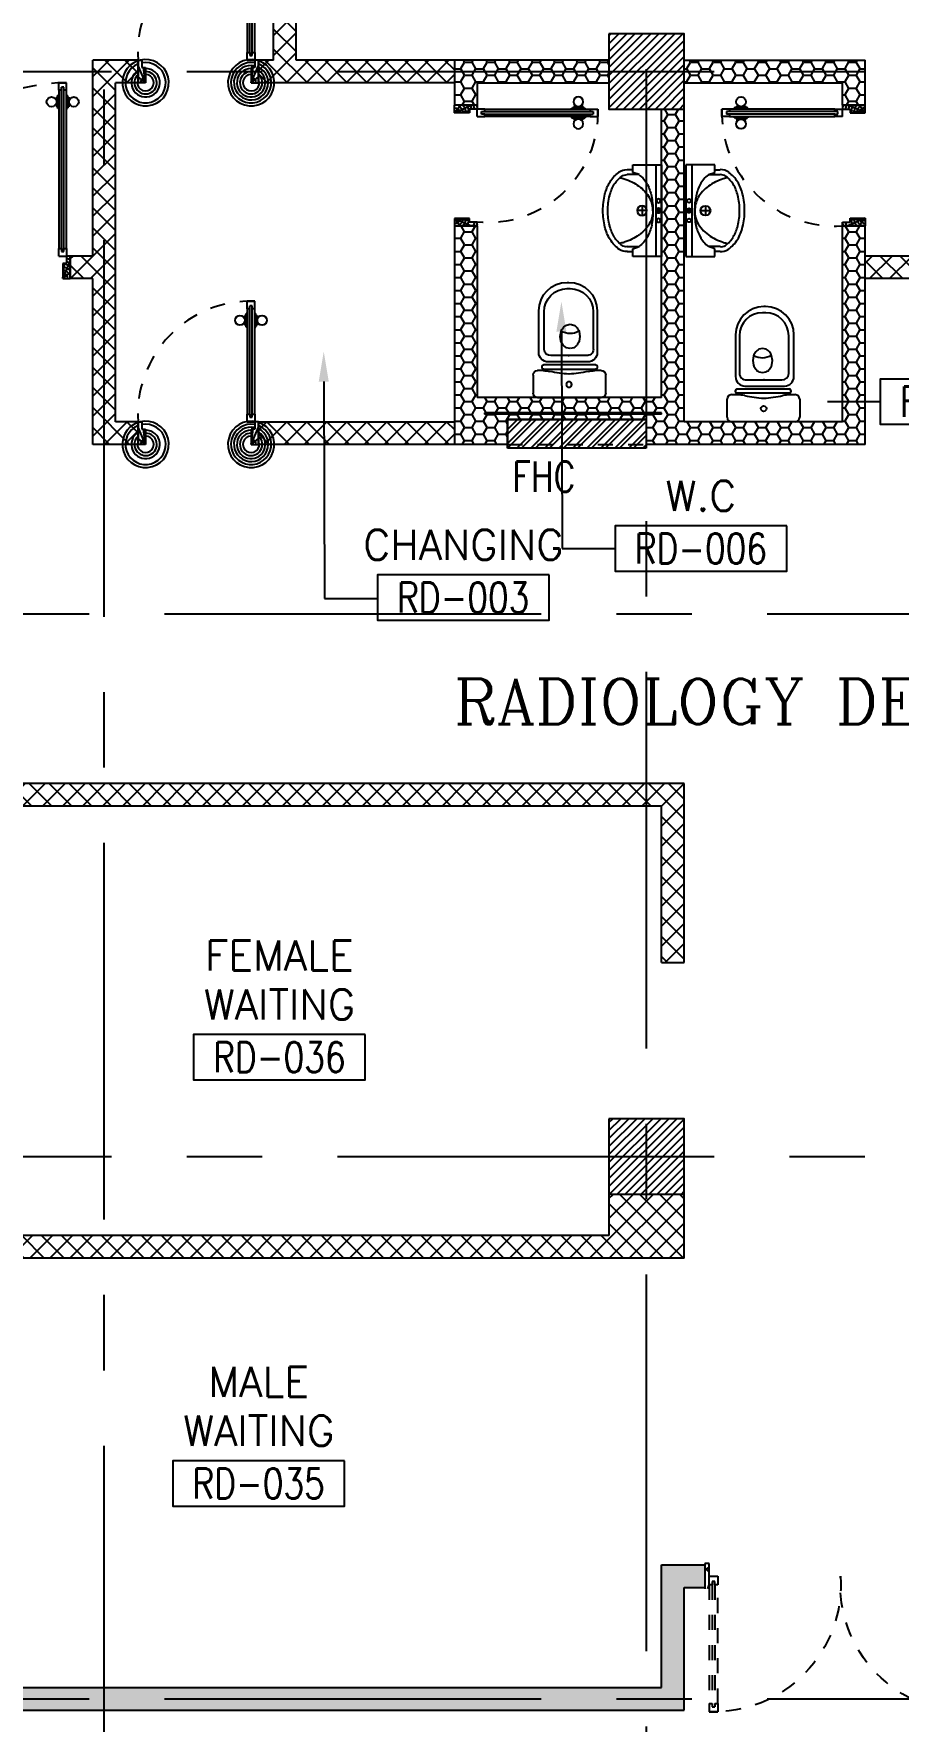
# Model space of a CAD drawing. Extents: x 417819.9 to 417911.9, y 43448 to 43539.2.
# Drawn here: x 417834.59 to 417840.33, y 43507.55 to 43518.74 of the extents above; entities that cross this region are included whole.
import ezdxf
from ezdxf.enums import TextEntityAlignment as Align

# ---------------------------------------------------------------- set-up
doc = ezdxf.new("R2010")
doc.units = 0
doc.header["$MEASUREMENT"] = 0
doc.linetypes.add('CENTERX2', pattern=[4, 2.5, -0.5, 0.5, -0.5])
doc.linetypes.add('HIDDEN', pattern=[0.375, 0.25, -0.125])
doc.layers.get('0').update_dxf_attribs({"linetype": 'CONTINUOUS'})
for name, color, linetype in [('AXES', 11, 'CENTERX2'), ('COL', 2, 'CONTINUOUS'), ('DOOR', 4, 'CONTINUOUS'), ('FHC', 2, 'CONTINUOUS'), ('HAT', 8, 'CONTINUOUS'), ('RM-BOX', 2, 'CONTINUOUS'), ('RM-IND', 5, 'CONTINUOUS'), ('RM-NAME', 2, 'CONTINUOUS'), ('RM-NO', 2, 'CONTINUOUS'), ('SHAFT', 7, 'CONTINUOUS'), ('SUNI-FUR', 3, 'CONTINUOUS'), ('WALL', 2, 'CONTINUOUS'), ('WallType', 11, 'CONTINUOUS'), ('WallType2', 3, 'CONTINUOUS')]:
    doc.layers.add(name, color=color, linetype=linetype)
doc.styles.add('ROMANC', font='romanc', dxfattribs={"height": 0.1})
doc.styles.add('ROMANS', font='ROMANS.shx', dxfattribs={"width": 0.6})
pattern_1 = [(45, (0, 0), (-0.066291260736, 0.066291260736), []), (135, (0, 0), (-0.066291260736, -0.066291260736), [])]
pattern_2 = [(0, (0, 0), (0.075, 0.04330127), [0.05, -0.1]), (120, (0, 0), (-0.074999999836, 0.043301270284), [0.05, -0.1]), (60, (0, 0), (1.64e-10, 0.086602540284), [-0.1, 0.05])]

# ---------------------------------------------------------------- blocks, each defined once
blk = doc.blocks.new('A$C7E3856AC')
at = {"layer": 'DOOR', "color": 0, "linetype": 'HIDDEN', "ltscale": 0.3}
for p, q in [((130.9, 800.4), (80.9, 800.4)), ((80.9, 750.4), (80.9, 800.4)), ((130.9, 800.4), (130.9, 750.4)), ((1580.9, 800.4), (1580.9, 750.4)), ((1630.9, 800.4), (1580.9, 800.4)), ((1630.9, 750.4), (1630.9, 800.4)), ((97.9, 750.4), (80.9, 750.4)), ((113.9, 770.4), (97.9, 770.4)), ((97.9, 770.4), (97.9, 750.4)), ((113.9, 750.4), (113.9, 770.4)), ((130.9, 750.4), (113.9, 750.4)), ((1580.9, 750.4), (1597.9, 750.4)), ((1597.9, 770.4), (1613.9, 770.4)), ((1597.9, 750.4), (1597.9, 770.4)), ((1613.9, 770.4), (1613.9, 750.4)), ((1613.9, 750.4), (1630.9, 750.4)), ((73.7, 160.2), (64.7, 160.2)), ((64.7, 95.4), (64.7, 160.2)), ((80.9, 172.8), (73.7, 172.8)), ((73.7, 172.8), (73.7, 82.8)), ((73.7, 95.4), (73.7, 160.2)), ((130.9, 172.8), (138.1, 172.8)), ((138.1, 172.8), (138.1, 82.8)), ((138.1, 160.2), (147.1, 160.2)), ((138.1, 95.4), (138.1, 160.2)), ((147.1, 95.4), (147.1, 160.2)), ((73.7, 95.4), (64.7, 95.4)), ((80.9, 82.8), (73.7, 82.8)), ((80.9, 50.4), (97.9, 50.4)), ((80.9, 50.4), (80.9, 0.4)), ((80.9, 0.4), (130.9, 0.4)), ((130.9, 0.4), (80.9, 0.4)), ((97.9, 50.4), (97.9, 30.4)), ((97.9, 30.4), (113.9, 30.4)), ((113.9, 50.4), (130.9, 50.4)), ((113.9, 50.4), (113.9, 30.4)), ((130.9, 82.8), (138.1, 82.8)), ((130.9, 50.4), (130.9, 0.4)), ((138.1, 95.4), (147.1, 95.4)), ((1597.9, 50.4), (1580.9, 50.4)), ((1580.9, 50.4), (1580.9, 0.4)), ((1630.9, 0.4), (1580.9, 0.4)), ((1580.9, 0.4), (1630.9, 0.4)), ((1597.9, 50.4), (1597.9, 30.4)), ((1613.9, 30.4), (1597.9, 30.4)), ((1630.9, 50.4), (1613.9, 50.4)), ((1613.9, 50.4), (1613.9, 30.4)), ((1630.9, 50.4), (1630.9, 0.4))]:
    blk.add_line(p, q, dxfattribs=at)
at = {"layer": 'DOOR', "linetype": 'HIDDEN', "ltscale": 0.3}
for p, q in [((80.9, 750.4), (80.9, 50.4)), ((97.9, 750.4), (97.9, 50.4)), ((113.9, 750.4), (113.9, 50.4)), ((130.9, 50.4), (130.9, 750.4)), ((1580.9, 50.4), (1580.9, 750.4)), ((1597.9, 750.4), (1597.9, 50.4)), ((1613.9, 750.4), (1613.9, 50.4)), ((1630.9, 750.4), (1630.9, 50.4))]:
    blk.add_line(p, q, dxfattribs=at)
at = {"layer": 'DOOR', "color": 0, "linetype": 'HIDDEN', "ltscale": 0.3}
for centre in [(32.4, 127.8), (179.5, 127.8)]:
    blk.add_circle(centre, 32.4, dxfattribs=at)
at = {"layer": 'DOOR', "linetype": 'HIDDEN', "ltscale": 0.3}
for centre, start, end in [((105.9, 751.6), 268.09382, 3.72494), ((1605.9, 751.6), 176.27506, 271.90618)]:
    blk.add_arc(centre, 751.6, start, end, dxfattribs=at)
blk = doc.blocks.new('*X106')
at = {"color": 0}
for p, q in [((31339, 55151), (31789, 55601)), ((31339, 55204), (31736, 55601)), ((31339, 55257), (31683, 55601)), ((31339, 55310), (31630, 55601)), ((31339, 55363), (31577, 55601)), ((31339, 55416), (31524, 55601)), ((31339, 55469), (31471, 55601)), ((31339, 55522), (31418, 55601)), ((31339, 55575), (31365, 55601)), ((31342, 55101), (31839, 55598)), ((31395, 55101), (31839, 55545)), ((31448, 55101), (31839, 55492)), ((31501, 55101), (31839, 55439)), ((31554, 55101), (31839, 55386)), ((31607, 55101), (31839, 55333)), ((31660, 55101), (31839, 55280)), ((31713, 55101), (31839, 55227)), ((31766, 55101), (31839, 55174)), ((31820, 55101), (31839, 55121))]:
    blk.add_line(p, q, dxfattribs=at)
blk = doc.blocks.new('COL50')
at = {"layer": 'COL'}
blk.add_lwpolyline([(-250, 250), (-250, -250), (250, -250), (250, 250)], close=True, dxfattribs=at)
blk = doc.blocks.new('DOOR100')
at = {"layer": 'DOOR', "color": 7, "linetype": 'ByBlock'}
for p, q in [((-75, 1250), (-75, 1300)), ((-75, 1300), (-25, 1300)), ((-25, 1300), (-75, 1300)), ((-58, 1250), (-75, 1250)), ((-58, 1250), (-58, 1270)), ((-42, 1270), (-58, 1270)), ((-42, 1250), (-42, 1270)), ((-25, 1250), (-42, 1250)), ((-25, 1250), (-25, 1300)), ((-91, 1205), (-91, 1140)), ((-82, 1205), (-91, 1205)), ((-82, 1140), (-91, 1140)), ((-82, 1128), (-82, 1218)), ((-75, 1218), (-82, 1218)), ((-82, 1205), (-82, 1140)), ((-75, 1128), (-82, 1128)), ((-25, 1218), (-18, 1218)), ((-25, 1128), (-18, 1128)), ((-18, 1128), (-18, 1218)), ((-18, 1205), (-18, 1140)), ((-18, 1205), (-9, 1205)), ((-18, 1140), (-9, 1140)), ((-9, 1205), (-9, 1140)), ((-1200, 0), (-1200, 150)), ((-1200, 150), (-1175, 150)), ((-1200, 150), (-1200, 0)), ((-1150, 0), (-1200, 114)), ((-1175, 150), (-1175, 100)), ((-75, 200), (-58, 200)), ((-75, 150), (-75, 200)), ((-75, 150), (-25, 150)), ((-58, 200), (-58, 180)), ((-58, 180), (-42, 180)), ((-50, 0), (0, 114)), ((-42, 200), (-25, 200)), ((-42, 180), (-42, 200)), ((-25, 200), (-25, 150)), ((0, 150), (-25, 150)), ((-25, 150), (-25, 100)), ((0, 0), (0, 150)), ((0, 150), (0, 0)), ((-1150, 0), (-1200, 40)), ((-1150, 0), (-1200, 0)), ((-1175, 100), (-1150, 100)), ((-1150, 0), (-1163, 100)), ((-1150, 100), (-1150, 0)), ((-50, 100), (-50, 0)), ((-50, 0), (-37, 100)), ((-25, 100), (-50, 100)), ((-50, 0), (0, 40)), ((-50, 0), (0, 0))]:
    blk.add_line(p, q, dxfattribs=at)
at = {"layer": 'DOOR', "linetype": 'ByBlock'}
for p, q in [((-75, 1250), (-75, 200)), ((-58, 200), (-58, 1250)), ((-42, 200), (-42, 1250)), ((-25, 200), (-25, 1250))]:
    blk.add_line(p, q, dxfattribs=at)
at = {"layer": 'DOOR', "color": 7, "linetype": 'ByBlock'}
for centre in [(-124, 1173), (24, 1173)]:
    blk.add_circle(centre, 32.4, dxfattribs=at)
at = {"layer": 'DOOR', "linetype": 'HIDDEN', "ltscale": 0.5}
blk.add_arc((-25, 150), 1150, 90, 180, dxfattribs=at)
at = {"layer": 'DOOR', "color": 7, "linetype": 'ByBlock'}
for centre, radius, start, end in [((-1150, 0), 154, 103.7142, 108.8947), ((-1150, 0), 134, 100.72, 111.8402), ((-50, 0), 134, 68.1598, 79.28), ((-50, 0), 154, 71.1053, 76.2858), ((-1150, 0), 94.4, 90, 121.9818), ((-1150, 0), 74.4, 90, 132.2236), ((-1150, 0), 54.4, 90, 156.7926), ((-1150, 0), 34.4, 90, 180), ((-1150, 0), 14.4, 90, 180), ((-50, 0), 94.4, 58.0182, 90), ((-50, 0), 74.4, 47.7764, 90), ((-50, 0), 54.4, 23.2074, 90), ((-50, 0), 34.4, 0, 90), ((-50, 0), 14.4, 0, 90), ((-50, 0), 114, 64.0838, 77.3774)]:
    blk.add_arc(centre, radius, start, end, dxfattribs=at)
blk = doc.blocks.new('A$C49F1192B')
at = {"layer": 'DOOR', "color": 0, "linetype": 'ByBlock', "xscale": -1, "rotation": 270}
blk.add_blockref('DOOR100', (0, 1200), dxfattribs=at)
blk = doc.blocks.new('A$C09EF76E8')
at = {"layer": 'DOOR', "color": 0, "linetype": 'ByBlock'}
for p, q in [((777, 950), (727, 950)), ((727, 950), (777, 950)), ((727, 900), (727, 950)), ((744, 900), (727, 900)), ((760, 920), (744, 920)), ((744, 900), (744, 920)), ((760, 900), (760, 920)), ((777, 900), (760, 900)), ((777, 900), (777, 950)), ((719, 855), (710, 855)), ((710, 855), (710, 790)), ((719, 790), (710, 790)), ((727, 868), (719, 868)), ((719, 778), (719, 868)), ((719, 855), (719, 790)), ((777, 868), (784, 868)), ((784, 778), (784, 868)), ((784, 855), (793, 855)), ((784, 855), (784, 790)), ((784, 790), (793, 790)), ((793, 855), (793, 790)), ((727, 778), (719, 778)), ((777, 778), (784, 778)), ((2, 0), (2, 150)), ((2, 150), (27, 150)), ((2, 150), (2, 0)), ((27, 150), (27, 100)), ((727, 150), (727, 200)), ((727, 200), (744, 200)), ((727, 150), (777, 150)), ((744, 200), (744, 180)), ((744, 180), (760, 180)), ((760, 180), (760, 200)), ((760, 200), (777, 200)), ((777, 200), (777, 150)), ((777, 150), (777, 100)), ((802, 150), (777, 150)), ((802, 150), (802, 0)), ((27, 100), (52, 100)), ((52, 100), (52, 0)), ((777, 100), (752, 100)), ((752, 100), (752, 0)), ((52, 0), (2, 0)), ((752, 0), (802, 0))]:
    blk.add_line(p, q, dxfattribs=at)
at = {"layer": 'DOOR', "linetype": 'ByBlock'}
for p, q in [((727, 900), (727, 200)), ((744, 200), (744, 900)), ((760, 200), (760, 900)), ((777, 200), (777, 900)), ((802, 0), (802, 150))]:
    blk.add_line(p, q, dxfattribs=at)
at = {"layer": 'DOOR', "color": 9, "linetype": 'ByBlock'}
for p, q in [((52, 0), (2, 114)), ((752, 0), (802, 114)), ((52, 0), (2, 40)), ((52, 0), (38, 100)), ((752, 0), (765, 100)), ((752, 0), (802, 40))]:
    blk.add_line(p, q, dxfattribs=at)
at = {"layer": 'DOOR', "color": 0, "linetype": 'ByBlock'}
for centre in [(678, 823), (825, 823)]:
    blk.add_circle(centre, 32.4, dxfattribs=at)
at = {"layer": 'DOOR', "linetype": 'HIDDEN', "ltscale": 0.5}
blk.add_arc((752, 199), 752, 88.0938, 183.7249, dxfattribs=at)
at = {"layer": 'DOOR', "color": 9, "linetype": 'ByBlock'}
for centre, radius, start, end in [((52, 0), 154, 103.7142, 108.8947), ((52, 0), 134, 100.72, 111.8402), ((752, 0), 134, 68.1598, 79.28), ((752, 0), 154, 71.1053, 76.2858), ((52, 0), 94.4, 90, 121.9818), ((52, 0), 74.4, 90, 132.2236), ((52, 0), 54.4, 90, 156.7926), ((52, 0), 34.4, 90, 180), ((52, 0), 14.4, 90, 180), ((752, 0), 94.4, 58.0182, 90), ((752, 0), 74.4, 47.7764, 90), ((752, 0), 54.4, 23.2074, 90), ((752, 0), 34.4, 0, 90), ((752, 0), 14.4, 0, 90), ((752, 0), 114, 64.0838, 77.3774)]:
    blk.add_arc(centre, radius, start, end, dxfattribs=at)
blk = doc.blocks.new('*X109')
at = {"color": 0}
for p, q in [((31339, 62310), (31830, 62801)), ((31339, 62364), (31777, 62801)), ((31339, 62417), (31724, 62801)), ((31339, 62470), (31671, 62801)), ((31339, 62523), (31618, 62801)), ((31339, 62576), (31565, 62801)), ((31339, 62629), (31512, 62801)), ((31339, 62682), (31458, 62801)), ((31339, 62735), (31405, 62801)), ((31339, 62788), (31352, 62801)), ((31383, 62301), (31839, 62757)), ((31436, 62301), (31839, 62704)), ((31489, 62301), (31839, 62651)), ((31542, 62301), (31839, 62598)), ((31595, 62301), (31839, 62545)), ((31648, 62301), (31839, 62492)), ((31701, 62301), (31839, 62439)), ((31754, 62301), (31839, 62386)), ((31807, 62301), (31839, 62333))]:
    blk.add_line(p, q, dxfattribs=at)
blk = doc.blocks.new('RM1')
at = {"layer": 'RM-BOX'}
blk.add_lwpolyline([(570, -200), (-570, -200), (-570, -500), (570, -500)], close=True, dxfattribs=at)
at = {"layer": 'RM-NAME', "style": 'ROMANS'}
for tag, p in [('ROOMNAME1', (0, 324)), ('ROOMNAME2', (0, 0))]:
    blk.add_attdef(tag, text='', height=200, dxfattribs=at).set_placement(p, align=Align.MIDDLE)
at = {"layer": 'RM-NO', "style": 'ROMANS', "width": 0.8}
blk.add_attdef('ROOMNO', text='', height=200, dxfattribs=at).set_placement((0, -350), align=Align.MIDDLE)
blk = doc.blocks.new('A$C3CD36B94')
at = {"layer": 'DOOR', "color": 0, "linetype": 'ByBlock'}
for p, q in [((106, 950), (56, 950)), ((56, 800), (56, 950)), ((106, 850), (106, 950)), ((806, 950), (856, 950)), ((806, 850), (806, 950)), ((856, 800), (856, 950)), ((856, 950), (856, 800)), ((56, 800), (81, 800)), ((81, 850), (106, 850)), ((81, 800), (81, 850)), ((131, 800), (81, 800)), ((81, 750), (81, 800)), ((131, 800), (131, 750)), ((831, 850), (806, 850)), ((831, 800), (831, 850)), ((856, 800), (831, 800)), ((98, 750), (81, 750)), ((114, 770), (98, 770)), ((98, 770), (98, 750)), ((114, 750), (114, 770)), ((131, 750), (114, 750)), ((65, 95), (65, 160)), ((74, 160), (65, 160)), ((74, 173), (74, 83)), ((81, 173), (74, 173)), ((74, 95), (74, 160)), ((131, 173), (138, 173)), ((138, 173), (138, 83)), ((138, 95), (138, 160)), ((138, 160), (147, 160)), ((147, 95), (147, 160)), ((74, 95), (65, 95)), ((81, 83), (74, 83)), ((81, 50), (81, 0)), ((81, 50), (98, 50)), ((131, 0), (81, 0)), ((81, 0), (131, 0)), ((98, 50), (98, 30)), ((98, 30), (114, 30)), ((114, 50), (114, 30)), ((114, 50), (131, 50)), ((131, 83), (138, 83)), ((131, 50), (131, 0)), ((138, 95), (147, 95))]:
    blk.add_line(p, q, dxfattribs=at)
at = {"layer": 'DOOR', "color": 9, "linetype": 'ByBlock'}
for p, q in [((106, 950), (56, 910)), ((106, 950), (56, 837)), ((106, 950), (93, 850)), ((806, 950), (819, 850)), ((806, 950), (856, 837)), ((806, 950), (856, 910))]:
    blk.add_line(p, q, dxfattribs=at)
at = {"layer": 'DOOR', "linetype": 'ByBlock'}
for p, q in [((81, 750), (81, 50)), ((98, 750), (98, 50)), ((114, 750), (114, 50)), ((131, 50), (131, 750))]:
    blk.add_line(p, q, dxfattribs=at)
at = {"layer": 'DOOR', "color": 0, "linetype": 'ByBlock'}
for centre in [(32, 128), (179, 128)]:
    blk.add_circle(centre, 32.4, dxfattribs=at)
at = {"layer": 'DOOR', "color": 9, "linetype": 'ByBlock'}
for centre, radius, start, end in [((106, 950), 54.4, 203.2074, 270), ((106, 950), 34.4, 180, 270), ((106, 950), 14.4, 180, 270), ((806, 950), 34.4, 270, 0), ((806, 950), 14.4, 270, 0), ((806, 950), 54.4, 270, 336.7926), ((106, 950), 74.4, 227.7764, 270), ((106, 950), 94.4, 238.0182, 270), ((106, 950), 114, 244.0838, 257.3774), ((106, 950), 134, 248.1598, 259.28), ((106, 950), 154, 251.1053, 256.2858), ((806, 950), 74.4, 270, 312.2236), ((806, 950), 94.4, 270, 301.9818), ((806, 950), 134, 280.72, 291.8402), ((806, 950), 154, 283.7142, 288.8947)]:
    blk.add_arc(centre, radius, start, end, dxfattribs=at)
at = {"layer": 'DOOR', "linetype": 'HIDDEN', "ltscale": 0.5}
blk.add_arc((106, 729), 729, 268.0335, 5.6617, dxfattribs=at)
blk = doc.blocks.new('2')
at = {"layer": 'SUNI-FUR', "linetype": 'Continuous'}
for p, q in [((0.016, 0.724), (-0.003, 0.724)), ((0.014, 0.765), (0.004, 0.765)), ((-0.185, 0.576), (-0.185, 0.3)), ((-0.159, 0.57), (-0.159, 0.32)), ((0.168, 0.32), (0.168, 0.57)), ((0.203, 0.3), (0.203, 0.576)), ((-0.005, 0.487), (-0.029, 0.481)), ((0.019, 0.481), (-0.005, 0.487)), ((-0.065, 0.438), (-0.07, 0.406)), ((-0.07, 0.406), (-0.065, 0.375)), ((0.06, 0.406), (0.055, 0.438)), ((0.057, 0.377), (0.06, 0.406)), ((-0.122, 0.237), (0.009, 0.237)), ((-0.113, 0.279), (0.008, 0.279)), ((-0.029, 0.331), (-0.005, 0.326)), ((-0.005, 0.326), (0.019, 0.331)), ((0.001, 0.279), (0.123, 0.279)), ((0.008, 0.279), (0.001, 0.279)), ((0.009, 0.237), (0.14, 0.237)), ((-0.241, 0.03), (-0.241, 0.15)), ((-0.211, 0.18), (-0.17, 0.18)), ((-0.186, 0.199), (-0.186, 0.208)), ((-0.176, 0.218), (0.172, 0.218)), ((0.172, 0.189), (-0.176, 0.189)), ((0.174, 0.18), (0.211, 0.18)), ((0.174, 0.18), (0.174, 0.18)), ((0.182, 0.208), (0.182, 0.199)), ((0.241, 0.15), (0.241, 0.03)), ((0.211, 0), (-0.211, 0))]:
    blk.add_line(p, q, dxfattribs=at)
blk.add_circle((0.002, 0.087), 0.0184, dxfattribs=at)
for centre, radius, start, end in [((0.004, 0.576), 0.189, 90, 180), ((-0.005, 0.57), 0.154, 90, 180), ((0.014, 0.576), 0.189, 0, 90), ((0.014, 0.57), 0.154, 0, 90), ((0.013, 0.412), 0.082, 141.0758, 161.504), ((0.002, 0.421), 0.0682, 117.1532, 141.0758), ((-0.012, 0.421), 0.0682, 38.9242, 62.8468), ((-0.023, 0.412), 0.082, 18.496, 38.9242), ((0.013, 0.401), 0.082, 198.496, 218.9242), ((-0.007, 0.537), 0.112, 239.4234, 302.9162), ((0.002, 0.392), 0.0682, 218.9242, 242.8468), ((-0.012, 0.392), 0.0682, 297.1532, 321.0758), ((-0.029, 0.406), 0.0901, 321.0758, 341.504), ((-0.122, 0.3), 0.063, 180, 270), ((-0.116, 0.322), 0.0432, 183.5129, 273.5129), ((0.125, 0.322), 0.0432, 266.4871, 356.4871), ((0.14, 0.3), 0.063, 270, 0), ((-0.211, 0.15), 0.03, 90, 180), ((-0.176, 0.208), 0.01, 90, 180), ((-0.176, 0.199), 0.01, 180, 270), ((-0.201, -0.252), 0.433, 79.7535, 85.8109), ((0.075, 1.126), 0.973, 258.1938, 265.7347), ((-0.07, 1.126), 0.973, 274.2653, 281.8062), ((0.206, -0.252), 0.433, 94.1891, 100.2465), ((0.172, 0.208), 0.01, 0, 90), ((0.172, 0.199), 0.01, 270, 0), ((0.211, 0.15), 0.03, 0, 90), ((-0.211, 0.03), 0.03, 180, 270), ((0.211, 0.03), 0.03, 270, 0)]:
    blk.add_arc(centre, radius, start, end, dxfattribs=at)
blk = doc.blocks.new('3')
at = {"layer": 'SUNI-FUR', "linetype": 'Continuous'}
for p, q in [((-0.304, 0), (-0.304, -0.192)), ((0.304, 0), (-0.304, 0)), ((0.304, -0.192), (0.304, 0)), ((0.304, -0.039), (-0.304, -0.039)), ((0.016, -0.021), (-0.015, -0.021)), ((0, -0.005), (0, -0.037)), ((0, -0.098), (0, -0.162)), ((-0.304, -0.192), (-0.254, -0.192)), ((-0.271, -0.228), (-0.271, -0.192)), ((-0.254, -0.192), (-0.239, -0.15)), ((-0.239, -0.228), (-0.239, -0.15)), ((0.032, -0.13), (-0.032, -0.13)), ((0.239, -0.15), (0.254, -0.192)), ((0.239, -0.15), (0.239, -0.228)), ((0.254, -0.192), (0.304, -0.192)), ((0.271, -0.192), (0.271, -0.228))]:
    blk.add_line(p, q, dxfattribs=at)
for centre, radius in [((-0.065, -0.021), 0.0124), ((0, -0.13), 0.0325), ((0, -0.021), 0.0155), ((0.065, -0.021), 0.0124)]:
    blk.add_circle(centre, radius, dxfattribs=at)
for centre, radius, start, end in [((-0.085, -0.267), 0.193, 117.0377, 142.6695), ((-0.028, -0.365), 0.307, 103.0865, 118.1878), ((0.054, -0.312), 0.27, 118.7422, 143.0578), ((-0.008, -0.528), 0.47, 89.0532, 100.9895), ((-0.012, -0.189), 0.13, 84.8536, 119.4454), ((0, -0.527), 0.469, 78.0637, 90), ((0.003, -0.228), 0.168, 61.4441, 91.1678), ((-0.04, -0.297), 0.25, 35.9608, 60.2764), ((0.034, -0.367), 0.306, 62.9623, 78.0637), ((0.085, -0.267), 0.193, 37.3305, 62.9623), ((0.104, -0.343), 0.328, 144.0392, 163.2739), ((-0.104, -0.343), 0.328, 16.7261, 35.9608), ((-0.191, -0.235), 0.0807, 174.5539, 214.673), ((-0.083, -0.16), 0.212, 214.673, 239.0867), ((-0.187, -0.234), 0.0525, 173.0893, 213.2084), ((-0.083, -0.16), 0.18, 214.673, 239.0867), ((0.204, -0.373), 0.433, 163.2739, 167.375), ((-0.035, -0.081), 0.272, 239.0867, 256.0699), ((0.035, -0.081), 0.272, 283.9301, 300.9133), ((0.089, -0.171), 0.167, 300.9133, 325.327), ((0.089, -0.171), 0.2, 300.9133, 325.327), ((-0.204, -0.373), 0.433, 12.7359, 16.7261), ((0.171, -0.228), 0.068, 325.327, 0), ((0.171, -0.228), 0.101, 325.327, 0), ((-0.035, -0.081), 0.305, 239.0867, 256.0699), ((0, 0.062), 0.452, 256.0699, 270), ((0, 0.062), 0.419, 256.0699, 270), ((0, 0.062), 0.419, 270, 283.9301), ((0, 0.062), 0.452, 270, 283.9301), ((0.035, -0.081), 0.305, 283.9301, 300.9133)]:
    blk.add_arc(centre, radius, start, end, dxfattribs=at)

msp = doc.modelspace()

# ---------------------------------------------------------------- hatches: boundary and pattern name
at = {"layer": 'FHC', "linetype": 'ByBlock', "ltscale": 0.3}
h = msp.add_hatch(dxfattribs=at)
h.set_pattern_fill('ANSI32', color=11, scale=175, style=0)
h.set_pattern_definition([(44.999998, (417605.53738, 43484.94332), (-0.046403885, 0.046403882), []), (44.999998, (417605.56832, 43484.94332), (-0.046403885, 0.046403882), [])])
h.paths.add_polyline_path([(417838.6536, 43515.9943), (417838.6536, 43516.1843), (417837.7336, 43516.1843), (417837.7336, 43515.9943)])
h.paths.add_polyline_path([(417837.521, 43515.5732), (417837.521, 43515.994), (417837.7835, 43515.994), (417837.7835, 43515.5732)], flags=9)
at = {"layer": 'WallType'}
h = msp.add_hatch(dxfattribs=at)
h.set_pattern_fill('ANSI37', color=256, scale=0.75, style=0)
h.set_pattern_definition(pattern_1)
h.paths.add_polyline_path([(417836.3316, 43520.3693), (417836.1816, 43520.3693), (417836.1816, 43518.5693), (417836.0816, 43518.5693), (417836.0816, 43518.4193), (417837.3816, 43518.4193), (417837.3816, 43518.5693), (417836.3316, 43518.5693)])
h = msp.add_hatch(dxfattribs=at)
h.set_pattern_fill('ANSI37', color=256, scale=0.75, style=0)
h.set_pattern_definition(pattern_1)
h.paths.add_polyline_path([(417835.1316, 43518.4193), (417835.2816, 43518.4193), (417835.2816, 43518.5693), (417834.9816, 43518.5693), (417834.9816, 43517.2693), (417834.8316, 43517.2693), (417834.8316, 43517.1193), (417834.9816, 43517.1193), (417834.9816, 43516.0193), (417835.2816, 43516.0193), (417835.2816, 43516.1693), (417835.1316, 43516.1693)])
h = msp.add_hatch(dxfattribs=at)
h.set_pattern_fill('ANSI37', color=256, scale=0.75, style=0)
h.set_pattern_definition(pattern_1)
h.paths.add_polyline_path([(417840.6816, 43517.2693), (417840.1066, 43517.2693), (417840.1066, 43517.1193), (417840.6816, 43517.1193)])
h = msp.add_hatch(dxfattribs=at)
h.set_pattern_fill('ANSI37', color=256, scale=0.75, style=0)
h.set_pattern_definition(pattern_1)
h.paths.add_polyline_path([(417836.5151, 43516.1693), (417836.0816, 43516.1693), (417836.0816, 43516.0193), (417836.5156, 43516.0193)])
h.paths.add_polyline_path([(417837.3816, 43516.1693), (417836.5151, 43516.1693), (417836.5156, 43516.0193), (417837.3816, 43516.0193)])
h = msp.add_hatch(dxfattribs=at)
h.set_pattern_fill('ANSI37', color=256, scale=0.75, style=0)
h.set_pattern_definition(pattern_1)
h.paths.add_polyline_path([(417838.9066, 43513.7693), (417834.1466, 43513.7693), (417834.1466, 43513.6193), (417838.7566, 43513.6193), (417838.7566, 43512.5818), (417838.9066, 43512.5818)])
h.paths.add_polyline_path([(417838.9066, 43511.0443), (417838.4066, 43511.0443), (417838.4066, 43510.7693), (417834.1466, 43510.7693), (417834.1466, 43510.6193), (417838.9066, 43510.6193)])
at = {"layer": 'WallType2'}
h = msp.add_hatch(dxfattribs=at)
h.set_pattern_fill('HONEY', color=256, scale=0.4, style=0)
h.set_pattern_definition(pattern_2)
h.paths.add_polyline_path([(417838.4066, 43518.5693), (417837.3816, 43518.5693), (417837.3816, 43518.2693), (417837.5316, 43518.2693), (417837.5316, 43518.4193), (417838.4066, 43518.4193)])
h.paths.add_polyline_path([(417840.1066, 43518.5693), (417838.9066, 43518.5693), (417838.9066, 43518.4193), (417839.9566, 43518.4193), (417839.9566, 43518.2693), (417840.1066, 43518.2693)])
h = msp.add_hatch(dxfattribs=at)
h.set_pattern_fill('HONEY', color=256, scale=0.4, style=0)
h.set_pattern_definition(pattern_2)
h.paths.add_polyline_path([(417838.9066, 43518.2443), (417838.7566, 43518.2443), (417838.7566, 43516.3293), (417838.093, 43516.3293), (417838.0934, 43516.2293), (417838.7566, 43516.2293), (417838.7566, 43516.2193), (417838.0934, 43516.2193), (417838.0935, 43516.1843), (417838.6536, 43516.1843), (417838.6536, 43516.0193), (417840.1066, 43516.0193), (417840.1066, 43516.303), (417839.9566, 43516.303), (417839.9566, 43516.1693), (417838.9066, 43516.1693)])
h.paths.add_polyline_path([(417840.1066, 43517.2693), (417840.1066, 43517.4693), (417839.9566, 43517.4693), (417839.9566, 43516.303), (417840.1066, 43516.303)], flags=17)
h.paths.add_polyline_path([(417837.5316, 43517.4693), (417837.3816, 43517.4693), (417837.3816, 43516.0193), (417837.7336, 43516.0193), (417837.7336, 43516.1843), (417838.0935, 43516.1843), (417838.0934, 43516.2193), (417837.5816, 43516.2193), (417837.5816, 43516.2293), (417838.0934, 43516.2293), (417838.093, 43516.3293), (417837.9328, 43516.3293), (417837.5316, 43516.3293)])
h = msp.add_hatch(dxfattribs=at)
h.set_pattern_fill('HONEY', color=256, scale=0.4, style=0)
h.set_pattern_definition(pattern_2)
h.paths.add_polyline_path([(417838.9066, 43508.4327), (417839.0441, 43508.4327), (417839.0441, 43508.5827), (417838.7566, 43508.5827), (417838.7566, 43507.7693), (417834.1466, 43507.7693), (417834.1466, 43509.5693), (417833.9966, 43509.5693), (417833.9966, 43507.7693), (417831.7066, 43507.7693), (417831.7066, 43508.8943), (417831.5566, 43508.8943), (417831.5566, 43507.6193), (417832.3066, 43507.6193), (417838.9066, 43507.6193)])

# ---------------------------------------------------------------- linework, layer by layer
at = {"layer": 'AXES'}
for p, q in [((417838.6566, 43460.01), (417838.6566, 43538.4875)), ((417835.0566, 43466.8743), (417835.0566, 43525.6943)), ((417820.6052, 43518.4943), (417889.6966, 43518.4943)), ((417831.4566, 43514.8943), (417889.6966, 43514.8943)), ((417820.6052, 43511.2943), (417889.6966, 43511.2943)), ((417831.4566, 43507.6943), (417889.6966, 43507.6943))]:
    msp.add_line(p, q, dxfattribs=at)
at = {"layer": 'DOOR', "color": 0, "linetype": 'ByBlock'}
for p, q in [((417839.0722, 43508.592), (417839.0441, 43508.592)), ((417839.0441, 43508.592), (417839.0441, 43508.4233)), ((417839.0722, 43508.4233), (417839.0722, 43508.592))]:
    msp.add_line(p, q, dxfattribs=at)
at = {"layer": 'DOOR', "color": 9, "linetype": 'ByBlock'}
msp.add_line((417839.0722, 43508.5695), (417839.0441, 43508.5469), dxfattribs=at)
for centre, radius, start, end in [((417839.1004, 43508.592), 0.0612, 203.20738, 242.64242), ((417839.1004, 43508.4233), 0.0387, 136.61069, 180)]:
    msp.add_arc(centre, radius, start, end, dxfattribs=at)
at = {"layer": 'FHC', "linetype": 'ByBlock', "ltscale": 0.3}
for p, q in [((417837.7336, 43516.1843), (417838.6536, 43516.1843)), ((417837.7336, 43515.9943), (417837.7336, 43516.1843)), ((417838.6536, 43516.1843), (417838.6536, 43515.9943)), ((417838.6536, 43515.9943), (417837.7336, 43515.9943))]:
    msp.add_line(p, q, dxfattribs=at)
at = {"layer": 'RM-IND'}
for p, q in [((417838.0915, 43516.7675), (417838.0965, 43515.3277)), ((417836.5142, 43516.4357), (417836.5191, 43514.9959)), ((417839.8563, 43516.303), (417840.2075, 43516.303)), ((417838.0965, 43515.3277), (417838.4476, 43515.3277)), ((417836.5191, 43514.9959), (417836.8703, 43514.9959))]:
    msp.add_line(p, q, dxfattribs=at)
for points in [[(417838.0582, 43516.7675), (417838.1248, 43516.7675), (417838.0915, 43516.9675)], [(417836.4808, 43516.4357), (417836.5475, 43516.4357), (417836.5142, 43516.6357)]]:
    msp.add_solid(points, dxfattribs=at)
at = {"layer": 'WALL'}
for p, q in [((417836.1816, 43518.5693), (417836.1816, 43520.3693)), ((417836.3316, 43518.5693), (417836.3316, 43520.3693)), ((417835.2816, 43518.5693), (417834.9816, 43518.5693)), ((417834.9816, 43517.2693), (417834.9816, 43518.5693)), ((417835.2816, 43518.5693), (417835.2816, 43518.4193)), ((417836.0816, 43518.5693), (417836.0816, 43518.4193)), ((417836.1816, 43518.5693), (417836.0816, 43518.5693)), ((417838.4066, 43518.5693), (417836.3316, 43518.5693)), ((417837.3816, 43518.5693), (417837.3816, 43518.2693)), ((417838.9066, 43518.5693), (417840.1066, 43518.5693)), ((417840.1066, 43518.2693), (417840.1066, 43518.5693)), ((417835.2816, 43518.4193), (417835.1316, 43518.4193)), ((417835.1316, 43516.1693), (417835.1316, 43518.4193)), ((417837.3816, 43518.4193), (417836.0816, 43518.4193)), ((417837.5316, 43518.4193), (417837.5316, 43518.2693)), ((417837.5316, 43518.4193), (417838.4066, 43518.4193)), ((417838.9066, 43518.4193), (417839.9566, 43518.4193)), ((417839.9566, 43518.2693), (417839.9566, 43518.4193)), ((417837.5316, 43518.2693), (417837.3816, 43518.2693)), ((417838.7566, 43516.3293), (417838.7566, 43518.2443)), ((417838.9066, 43516.1693), (417838.9066, 43518.2443)), ((417839.9566, 43518.2693), (417840.1066, 43518.2693)), ((417839.9566, 43518.2693), (417840.1066, 43518.2693)), ((417837.5316, 43517.4693), (417837.3816, 43517.4693)), ((417837.3816, 43517.4693), (417837.3816, 43516.0193)), ((417837.5316, 43517.4693), (417837.5316, 43516.3293)), ((417839.9566, 43517.4693), (417840.1066, 43517.4693)), ((417839.9566, 43516.1693), (417839.9566, 43517.4693)), ((417839.9566, 43517.4693), (417840.1066, 43517.4693)), ((417840.1066, 43517.2693), (417840.1066, 43517.4693)), ((417834.9816, 43517.2693), (417834.8316, 43517.2693)), ((417834.8316, 43517.2693), (417834.8316, 43517.1193)), ((417840.6816, 43517.2693), (417840.1066, 43517.2693)), ((417840.1066, 43516.0193), (417840.1066, 43517.2693)), ((417834.9816, 43517.1193), (417834.8316, 43517.1193)), ((417834.9816, 43516.0193), (417834.9816, 43517.1193)), ((417840.6816, 43517.1193), (417840.1066, 43517.1193)), ((417838.7566, 43516.3293), (417837.5316, 43516.3293)), ((417838.7566, 43516.2293), (417837.5816, 43516.2293)), ((417837.5816, 43516.2293), (417837.5816, 43516.2193)), ((417838.7566, 43516.2193), (417837.5816, 43516.2193)), ((417838.7566, 43516.2193), (417838.7566, 43516.2293)), ((417835.2816, 43516.1693), (417835.1316, 43516.1693)), ((417835.2816, 43516.1693), (417835.2816, 43516.0193)), ((417836.0816, 43516.1693), (417837.3816, 43516.1693)), ((417836.0816, 43516.1693), (417836.0816, 43516.0193)), ((417837.7336, 43516.1843), (417837.7336, 43516.0193)), ((417838.6536, 43516.1843), (417837.7336, 43516.1843)), ((417838.6536, 43516.1843), (417838.6536, 43516.0193)), ((417839.9566, 43516.1693), (417838.9066, 43516.1693)), ((417835.2816, 43516.0193), (417834.9816, 43516.0193)), ((417837.7336, 43516.0193), (417836.0816, 43516.0193)), ((417840.1066, 43516.0193), (417838.6536, 43516.0193)), ((417838.9066, 43513.7693), (417831.7066, 43513.7693)), ((417838.9066, 43512.5818), (417838.9066, 43513.7693)), ((417838.7566, 43513.6193), (417834.1466, 43513.6193)), ((417838.7566, 43512.5818), (417838.7566, 43513.6193)), ((417838.7566, 43512.5818), (417838.9066, 43512.5818)), ((417838.4066, 43511.0443), (417838.4066, 43510.7693)), ((417838.9066, 43510.6193), (417838.9066, 43511.0443)), ((417838.4066, 43510.7693), (417834.1466, 43510.7693)), ((417838.9066, 43510.6193), (417834.1466, 43510.6193)), ((417838.7566, 43508.5827), (417839.0441, 43508.5827)), ((417838.7566, 43507.7693), (417838.7566, 43508.5827)), ((417839.0441, 43508.5827), (417839.0441, 43508.4327)), ((417838.9066, 43508.4327), (417839.0441, 43508.4327)), ((417838.9066, 43507.6193), (417838.9066, 43508.4327)), ((417834.1466, 43507.7693), (417838.7566, 43507.7693)), ((417832.3066, 43507.6193), (417838.9066, 43507.6193))]:
    msp.add_line(p, q, dxfattribs=at)
at = {"layer": 'WALL', "color": 250, "linetype": 'HIDDEN', "ltscale": 0.25}
msp.add_line((417837.7336, 43516.0193), (417838.6536, 43516.0193), dxfattribs=at)

# ---------------------------------------------------------------- block references
at = {"layer": 'COL', "xscale": 0.001000000047497451, "yscale": 0.0009999999892897904, "zscale": 0.001}
for p in [(417838.6566, 43518.4943), (417838.6566, 43511.2943)]:
    msp.add_blockref('COL50', p, dxfattribs=at)
at = {"layer": 'DOOR', "color": 0}
for name, p, xscale, yscale, zscale in [('A$C09EF76E8', (417835.28, 43518.4193), 0.001000000047497451, 0.0009999999892897904, 0.001), ('A$C09EF76E8', (417835.28, 43516.0193), 0.001000000047497451, 0.0009999999892897904, 0.001), ('A$C7E3856AC', (417840.907, 43507.6072), -0.001124999951571226, 0.001125000009778887, 0.001125)]:
    msp.add_blockref(name, p, dxfattribs=dict(at, xscale=xscale, yscale=yscale, zscale=zscale))
at = {"layer": 'DOOR', "color": 0, "yscale": 0.0009999999892897904, "zscale": 0.001}
for name, p, xscale, rotation in [('A$C49F1192B', (417833.6316, 43517.1193), -0.0009999999892897904, 270), ('A$C3CD36B94', (417838.3321, 43518.3253), -0.0009999999892897904, 90), ('A$C09EF76E8', (417840.1066, 43517.4677), 0.0009999999892897904, 90)]:
    msp.add_blockref(name, p, dxfattribs=dict(at, xscale=xscale, rotation=rotation))
at = {"layer": 'HAT', "xscale": 0.001000000047497451, "yscale": 0.0009999999892897904, "zscale": 0.001}
for name in ['*X109', '*X106']:
    msp.add_blockref(name, (417807.0674, 43455.9433), dxfattribs=at)
for p, values in [((417840.7774, 43516.653), {'ROOMNO': 'RD-007', 'ROOMNAME2': 'W.C'}), ((417839.0175, 43515.6777), {'ROOMNO': 'RD-006', 'ROOMNAME2': 'W.C'}), ((417837.4402, 43515.3531), {'ROOMNO': 'RD-003', 'ROOMNAME2': 'CHANGING'}), ((417836.2199, 43512.3027), {'ROOMNO': 'RD-036', 'ROOMNAME2': 'WAITING', 'ROOMNAME1': 'FEMALE'}), ((417836.0822, 43509.4736), {'ROOMNO': 'RD-035', 'ROOMNAME2': 'WAITING', 'ROOMNAME1': 'MALE'})]:
    msp.add_blockref('RM1', p, dxfattribs=at).add_auto_attribs(values)
at = {"layer": 'SUNI-FUR', "xscale": -1, "rotation": 270}
msp.add_blockref('3', (417838.7566, 43517.5706), dxfattribs=at)
at = {"layer": 'SUNI-FUR', "rotation": 90}
msp.add_blockref('3', (417838.9172, 43517.5706), dxfattribs=at)
at = {"layer": 'SUNI-FUR', "xscale": -1}
msp.add_blockref('2', (417838.1441, 43516.3293), dxfattribs=at)
at = {"layer": 'SUNI-FUR'}
msp.add_blockref('2', (417839.4316, 43516.1693), dxfattribs=at)

# ---------------------------------------------------------------- texts
at = {"layer": 'RM-NAME', "color": 2, "style": 'ROMANC'}
msp.add_text('RADIOLOGY DEPARTMENT', height=0.3, dxfattribs=at).set_placement((417840.0202, 43514.3128), align=Align.MIDDLE)
at = {"layer": 'SHAFT', "color": 2, "style": 'ROMANS', "width": 0.8}
msp.add_text('FHC', height=0.2, dxfattribs=at).set_placement((417837.766, 43515.7048))

doc.saveas('drawing.dxf')
